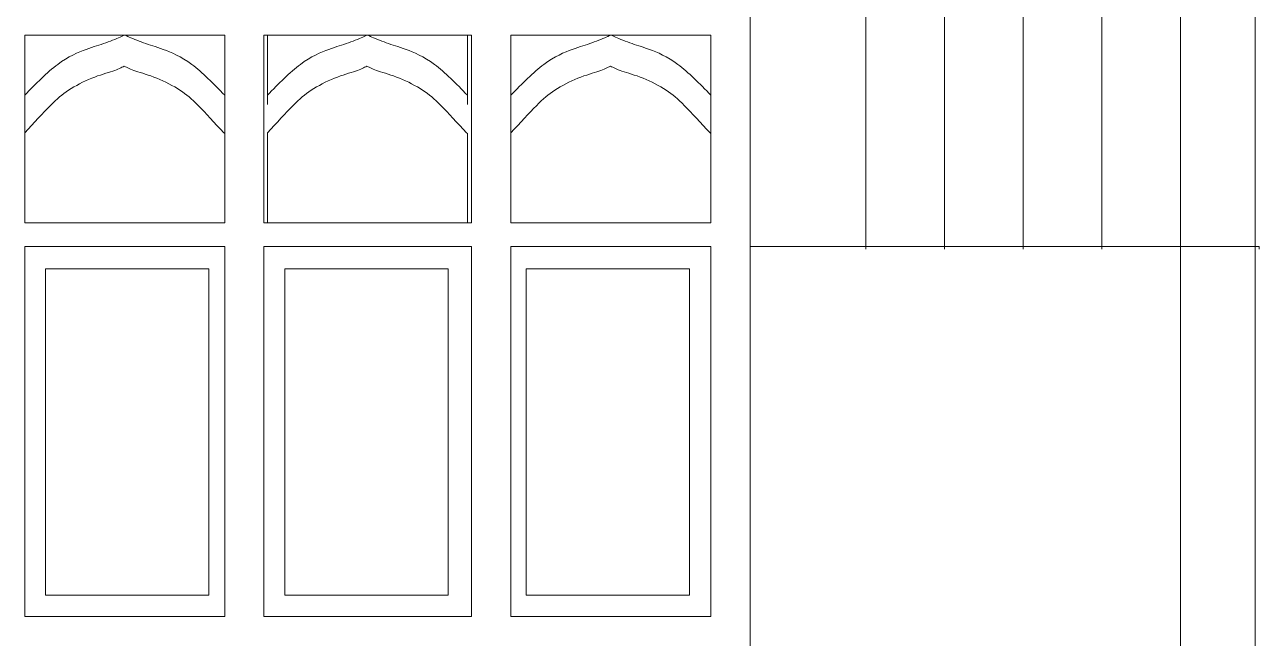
# Model space of a CAD drawing. Header units: centimetres. Extents: x -61 to 61, y -26 to 26.
# Drawn here: x 13.02 to 18.92, y -16.49 to -13.55 of the extents above; entities that cross this region are included whole.
import ezdxf

# ---------------------------------------------------------------- set-up
doc = ezdxf.new("R2010")
doc.units = ezdxf.units.CM
doc.header["$MEASUREMENT"] = 0
doc.layers.add('layer 1', color=7, linetype='Continuous')

msp = doc.modelspace()

# ---------------------------------------------------------------- linework, layer by layer
at = {"layer": 'layer 1', "color": 177, "lineweight": 9}
for points in [[(18.9043, -11.72227), (18.9043, -11.72227), (18.9043, -23.33989), (18.9043, -23.33989)], [(17.41979, -12.51367), (17.41979, -12.51367), (17.41979, -14.62462), (17.41979, -14.62462)], [(18.17216, -12.51367), (18.17216, -12.51367), (18.17216, -14.62462), (18.17216, -14.62462)], [(17.04362, -12.52564), (17.04362, -12.52564), (17.04362, -14.62462), (17.04362, -14.62462)], [(17.796, -12.52564), (17.796, -12.52564), (17.796, -14.62462), (17.796, -14.62462)], [(18.54835, -12.52564), (18.54835, -12.52564), (18.54835, -14.62462), (18.54835, -14.62462)], [(16.48954, -12.74893), (16.48954, -12.74893), (16.48954, -17.3428), (16.48954, -17.3428)], [(13.0203, -13.60054), (13.0203, -13.60054), (13.0203, -14.49901), (13.0203, -14.49901)], [(13.0203, -13.60054), (13.0203, -13.60054), (13.97679, -13.60054), (13.97679, -13.60054)], [(13.97679, -13.60054), (13.97679, -13.60054), (13.97679, -14.49901), (13.97679, -14.49901)], [(14.1645, -13.60054), (14.1645, -13.60054), (14.1645, -14.49901), (14.1645, -14.49901)], [(14.1645, -13.60054), (14.1645, -13.60054), (15.15763, -13.60054), (15.15763, -13.60054)], [(15.15763, -13.60054), (15.15763, -13.60054), (15.15763, -14.49901), (15.15763, -14.49901)], [(15.34534, -13.60054), (15.34534, -13.60054), (15.34534, -14.49901), (15.34534, -14.49901)], [(15.34534, -13.60054), (15.34534, -13.60054), (16.30183, -13.60054), (16.30183, -13.60054)], [(16.30183, -13.60054), (16.30183, -13.60054), (16.30183, -14.49901), (16.30183, -14.49901)], [(13.0203, -14.49901), (13.0203, -14.49901), (13.97679, -14.49901), (13.97679, -14.49901)], [(14.1645, -14.49901), (14.1645, -14.49901), (15.15763, -14.49901), (15.15763, -14.49901)], [(15.34534, -14.49901), (15.34534, -14.49901), (16.30183, -14.49901), (16.30183, -14.49901)], [(13.0203, -14.61244), (13.0203, -14.61244), (13.0203, -16.3819), (13.0203, -16.3819)], [(13.0203, -14.61244), (13.0203, -14.61244), (13.97679, -14.61244), (13.97679, -14.61244)], [(13.97679, -14.61244), (13.97679, -14.61244), (13.97679, -16.3819), (13.97679, -16.3819)], [(14.1645, -14.61244), (14.1645, -14.61244), (14.1645, -16.3819), (14.1645, -16.3819)], [(14.1645, -14.61244), (14.1645, -14.61244), (15.15763, -14.61244), (15.15763, -14.61244)], [(15.15763, -14.61244), (15.15763, -14.61244), (15.15763, -16.3819), (15.15763, -16.3819)], [(15.34534, -14.61244), (15.34534, -14.61244), (15.34534, -16.3819), (15.34534, -16.3819)], [(15.34534, -14.61244), (15.34534, -14.61244), (16.30183, -14.61244), (16.30183, -14.61244)], [(16.30183, -14.61244), (16.30183, -14.61244), (16.30183, -16.3819), (16.30183, -16.3819)], [(16.48954, -14.61244), (16.48954, -14.61244), (18.92455, -14.61244), (18.92455, -14.61244)], [(18.54835, -14.61934), (18.54835, -14.61934), (18.54835, -23.33989), (18.54835, -23.33989)], [(18.92455, -14.61244), (18.92455, -14.61244), (18.92455, -14.62462), (18.92455, -14.62462)], [(13.0203, -16.3819), (13.0203, -16.3819), (13.97679, -16.3819), (13.97679, -16.3819)], [(14.1645, -16.3819), (14.1645, -16.3819), (15.15763, -16.3819), (15.15763, -16.3819)], [(15.34534, -16.3819), (15.34534, -16.3819), (16.30183, -16.3819), (16.30183, -16.3819)]]:
    msp.add_open_spline(points, degree=3, dxfattribs=at)
at = {"layer": 'layer 1', "color": 242, "lineweight": 9}
for points, knots in [([(13.0203, -13.93234), (13.0203, -13.93234), (13.0203, -13.60054), (13.0203, -13.60054), (13.0203, -13.60054), (13.0203, -13.60054), (13.49854, -13.60054), (13.49854, -13.60054)], [0, 0, 0, 0, 0.3333333, 0.3333333, 0.3333333, 0.3333333, 1, 1, 1, 1]), ([(13.0203, -13.88834), (13.07387, -13.83335), (13.12745, -13.77835), (13.17806, -13.74077), (13.17806, -13.74077), (13.22868, -13.70319), (13.27634, -13.68303), (13.31392, -13.66928), (13.31392, -13.66928), (13.3515, -13.65553), (13.379, -13.6482), (13.40809, -13.63781), (13.40809, -13.63781), (13.43718, -13.62742), (13.46786, -13.61398), (13.4832, -13.60726), (13.4832, -13.60726), (13.49854, -13.60054), (13.49854, -13.60054), (13.49854, -13.60054)], [0, 0, 0, 0, 0.1666667, 0.1666667, 0.1666667, 0.1666667, 0.3333333, 0.3333333, 0.3333333, 0.3333333, 0.5, 0.5, 0.5, 0.5, 0.6666667, 0.6666667, 0.6666667, 0.6666667, 1, 1, 1, 1]), ([(13.97679, -13.93234), (13.97679, -13.93234), (13.97679, -13.60054), (13.97679, -13.60054), (13.97679, -13.60054), (13.97679, -13.60054), (13.49854, -13.60054), (13.49854, -13.60054)], [0, 0, 0, 0, 0.3333333, 0.3333333, 0.3333333, 0.3333333, 1, 1, 1, 1]), ([(13.97679, -13.88834), (13.92322, -13.83335), (13.86964, -13.77835), (13.81903, -13.74077), (13.81903, -13.74077), (13.76841, -13.70319), (13.72075, -13.68303), (13.68317, -13.66928), (13.68317, -13.66928), (13.64559, -13.65553), (13.61809, -13.6482), (13.589, -13.63781), (13.589, -13.63781), (13.55991, -13.62742), (13.52923, -13.61398), (13.51389, -13.60726), (13.51389, -13.60726), (13.49854, -13.60054), (13.49854, -13.60054), (13.49854, -13.60054)], [0, 0, 0, 0, 0.1666667, 0.1666667, 0.1666667, 0.1666667, 0.3333333, 0.3333333, 0.3333333, 0.3333333, 0.5, 0.5, 0.5, 0.5, 0.6666667, 0.6666667, 0.6666667, 0.6666667, 1, 1, 1, 1]), ([(14.181, -13.93234), (14.181, -13.93234), (14.181, -13.60054), (14.181, -13.60054), (14.181, -13.60054), (14.181, -13.60054), (14.65925, -13.60054), (14.65925, -13.60054)], [0, 0, 0, 0, 0.3333333, 0.3333333, 0.3333333, 0.3333333, 1, 1, 1, 1]), ([(14.181, -13.88834), (14.23457, -13.83335), (14.28815, -13.77835), (14.33876, -13.74077), (14.33876, -13.74077), (14.38938, -13.70319), (14.43704, -13.68303), (14.47462, -13.66928), (14.47462, -13.66928), (14.5122, -13.65553), (14.5397, -13.6482), (14.56879, -13.63781), (14.56879, -13.63781), (14.59788, -13.62742), (14.62856, -13.61398), (14.6439, -13.60726), (14.6439, -13.60726), (14.65925, -13.60054), (14.65925, -13.60054), (14.65925, -13.60054)], [0, 0, 0, 0, 0.1666667, 0.1666667, 0.1666667, 0.1666667, 0.3333333, 0.3333333, 0.3333333, 0.3333333, 0.5, 0.5, 0.5, 0.5, 0.6666667, 0.6666667, 0.6666667, 0.6666667, 1, 1, 1, 1]), ([(15.13749, -13.93234), (15.13749, -13.93234), (15.13749, -13.60054), (15.13749, -13.60054), (15.13749, -13.60054), (15.13749, -13.60054), (14.65925, -13.60054), (14.65925, -13.60054)], [0, 0, 0, 0, 0.3333333, 0.3333333, 0.3333333, 0.3333333, 1, 1, 1, 1]), ([(15.13749, -13.88834), (15.08392, -13.83335), (15.03034, -13.77835), (14.97973, -13.74077), (14.97973, -13.74077), (14.92911, -13.70319), (14.88145, -13.68303), (14.84387, -13.66928), (14.84387, -13.66928), (14.80629, -13.65553), (14.77879, -13.6482), (14.7497, -13.63781), (14.7497, -13.63781), (14.72061, -13.62742), (14.68993, -13.61398), (14.67459, -13.60726), (14.67459, -13.60726), (14.65925, -13.60054), (14.65925, -13.60054), (14.65925, -13.60054)], [0, 0, 0, 0, 0.1666667, 0.1666667, 0.1666667, 0.1666667, 0.3333333, 0.3333333, 0.3333333, 0.3333333, 0.5, 0.5, 0.5, 0.5, 0.6666667, 0.6666667, 0.6666667, 0.6666667, 1, 1, 1, 1]), ([(15.34534, -13.93234), (15.34534, -13.93234), (15.34534, -13.60054), (15.34534, -13.60054), (15.34534, -13.60054), (15.34534, -13.60054), (15.82358, -13.60054), (15.82358, -13.60054)], [0, 0, 0, 0, 0.3333333, 0.3333333, 0.3333333, 0.3333333, 1, 1, 1, 1]), ([(15.34534, -13.88834), (15.39891, -13.83335), (15.45249, -13.77835), (15.5031, -13.74077), (15.5031, -13.74077), (15.55372, -13.70319), (15.60138, -13.68303), (15.63896, -13.66928), (15.63896, -13.66928), (15.67654, -13.65553), (15.70404, -13.6482), (15.73313, -13.63781), (15.73313, -13.63781), (15.76222, -13.62742), (15.7929, -13.61398), (15.80824, -13.60726), (15.80824, -13.60726), (15.82358, -13.60054), (15.82358, -13.60054), (15.82358, -13.60054)], [0, 0, 0, 0, 0.1666667, 0.1666667, 0.1666667, 0.1666667, 0.3333333, 0.3333333, 0.3333333, 0.3333333, 0.5, 0.5, 0.5, 0.5, 0.6666667, 0.6666667, 0.6666667, 0.6666667, 1, 1, 1, 1]), ([(16.30183, -13.93234), (16.30183, -13.93234), (16.30183, -13.60054), (16.30183, -13.60054), (16.30183, -13.60054), (16.30183, -13.60054), (15.82358, -13.60054), (15.82358, -13.60054)], [0, 0, 0, 0, 0.3333333, 0.3333333, 0.3333333, 0.3333333, 1, 1, 1, 1]), ([(16.30183, -13.88834), (16.24826, -13.83335), (16.19468, -13.77835), (16.14407, -13.74077), (16.14407, -13.74077), (16.09345, -13.70319), (16.04579, -13.68303), (16.00821, -13.66928), (16.00821, -13.66928), (15.97063, -13.65553), (15.94313, -13.6482), (15.91404, -13.63781), (15.91404, -13.63781), (15.88495, -13.62742), (15.85427, -13.61398), (15.83893, -13.60726), (15.83893, -13.60726), (15.82358, -13.60054), (15.82358, -13.60054), (15.82358, -13.60054)], [0, 0, 0, 0, 0.1666667, 0.1666667, 0.1666667, 0.1666667, 0.3333333, 0.3333333, 0.3333333, 0.3333333, 0.5, 0.5, 0.5, 0.5, 0.6666667, 0.6666667, 0.6666667, 0.6666667, 1, 1, 1, 1]), ([(13.0203, -14.06841), (13.06448, -14.02075), (13.10865, -13.97309), (13.14219, -13.93917), (13.14219, -13.93917), (13.17574, -13.90526), (13.19865, -13.8851), (13.23027, -13.86447), (13.23027, -13.86447), (13.26189, -13.84385), (13.30223, -13.82277), (13.34072, -13.80719), (13.34072, -13.80719), (13.37921, -13.79161), (13.41588, -13.78152), (13.44154, -13.77281), (13.44154, -13.77281), (13.4672, -13.76411), (13.48187, -13.75677), (13.49654, -13.74944)], [0, 0, 0, 0, 0.1666667, 0.1666667, 0.1666667, 0.1666667, 0.3333333, 0.3333333, 0.3333333, 0.3333333, 0.5, 0.5, 0.5, 0.5, 0.6666667, 0.6666667, 0.6666667, 0.6666667, 1, 1, 1, 1]), ([(13.97277, -14.06841), (13.9286, -14.02075), (13.88443, -13.97309), (13.85089, -13.93917), (13.85089, -13.93917), (13.81734, -13.90526), (13.79443, -13.8851), (13.76281, -13.86447), (13.76281, -13.86447), (13.73119, -13.84385), (13.69085, -13.82277), (13.65236, -13.80719), (13.65236, -13.80719), (13.61386, -13.79161), (13.5772, -13.78152), (13.55154, -13.77281), (13.55154, -13.77281), (13.52587, -13.76411), (13.5112, -13.75677), (13.49654, -13.74944)], [0, 0, 0, 0, 0.1666667, 0.1666667, 0.1666667, 0.1666667, 0.3333333, 0.3333333, 0.3333333, 0.3333333, 0.5, 0.5, 0.5, 0.5, 0.6666667, 0.6666667, 0.6666667, 0.6666667, 1, 1, 1, 1]), ([(14.181, -14.06841), (14.22518, -14.02075), (14.26935, -13.97309), (14.30289, -13.93917), (14.30289, -13.93917), (14.33644, -13.90526), (14.35935, -13.8851), (14.39097, -13.86447), (14.39097, -13.86447), (14.42259, -13.84385), (14.46293, -13.82277), (14.50142, -13.80719), (14.50142, -13.80719), (14.53992, -13.79161), (14.57658, -13.78152), (14.60224, -13.77281), (14.60224, -13.77281), (14.62791, -13.76411), (14.64258, -13.75677), (14.65724, -13.74944)], [0, 0, 0, 0, 0.1666667, 0.1666667, 0.1666667, 0.1666667, 0.3333333, 0.3333333, 0.3333333, 0.3333333, 0.5, 0.5, 0.5, 0.5, 0.6666667, 0.6666667, 0.6666667, 0.6666667, 1, 1, 1, 1]), ([(15.13348, -14.06841), (15.0893, -14.02075), (15.04513, -13.97309), (15.01159, -13.93917), (15.01159, -13.93917), (14.97804, -13.90526), (14.95513, -13.8851), (14.92351, -13.86447), (14.92351, -13.86447), (14.89189, -13.84385), (14.85155, -13.82277), (14.81306, -13.80719), (14.81306, -13.80719), (14.77456, -13.79161), (14.7379, -13.78152), (14.71224, -13.77281), (14.71224, -13.77281), (14.68657, -13.76411), (14.6719, -13.75677), (14.65724, -13.74944)], [0, 0, 0, 0, 0.1666667, 0.1666667, 0.1666667, 0.1666667, 0.3333333, 0.3333333, 0.3333333, 0.3333333, 0.5, 0.5, 0.5, 0.5, 0.6666667, 0.6666667, 0.6666667, 0.6666667, 1, 1, 1, 1]), ([(15.34534, -14.06841), (15.38952, -14.02075), (15.43369, -13.97309), (15.46723, -13.93917), (15.46723, -13.93917), (15.50078, -13.90526), (15.52369, -13.8851), (15.55531, -13.86447), (15.55531, -13.86447), (15.58693, -13.84385), (15.62727, -13.82277), (15.66576, -13.80719), (15.66576, -13.80719), (15.70426, -13.79161), (15.74092, -13.78152), (15.76658, -13.77281), (15.76658, -13.77281), (15.79225, -13.76411), (15.80691, -13.75677), (15.82158, -13.74944)], [0, 0, 0, 0, 0.1666667, 0.1666667, 0.1666667, 0.1666667, 0.3333333, 0.3333333, 0.3333333, 0.3333333, 0.5, 0.5, 0.5, 0.5, 0.6666667, 0.6666667, 0.6666667, 0.6666667, 1, 1, 1, 1]), ([(16.29782, -14.06841), (16.25364, -14.02075), (16.20947, -13.97309), (16.17593, -13.93917), (16.17593, -13.93917), (16.14238, -13.90526), (16.11947, -13.8851), (16.08785, -13.86447), (16.08785, -13.86447), (16.05623, -13.84385), (16.01589, -13.82277), (15.9774, -13.80719), (15.9774, -13.80719), (15.9389, -13.79161), (15.90224, -13.78152), (15.87658, -13.77281), (15.87658, -13.77281), (15.85091, -13.76411), (15.83624, -13.75677), (15.82158, -13.74944)], [0, 0, 0, 0, 0.1666667, 0.1666667, 0.1666667, 0.1666667, 0.3333333, 0.3333333, 0.3333333, 0.3333333, 0.5, 0.5, 0.5, 0.5, 0.6666667, 0.6666667, 0.6666667, 0.6666667, 1, 1, 1, 1]), ([(13.0203, -14.06841), (13.0203, -14.06841), (13.0203, -14.49901), (13.0203, -14.49901), (13.0203, -14.49901), (13.0203, -14.49901), (13.97679, -14.49901), (13.97679, -14.49901), (13.97679, -14.49901), (13.97679, -14.49901), (13.97679, -14.07165), (13.97679, -14.07165), (13.97679, -14.07165), (13.97679, -14.07165), (13.97277, -14.06841), (13.97277, -14.06841)], [0, 0, 0, 0, 0.2, 0.2, 0.2, 0.2, 0.4, 0.4, 0.4, 0.4, 0.6, 0.6, 0.6, 0.6, 1, 1, 1, 1]), ([(14.181, -14.06841), (14.181, -14.06841), (14.181, -14.49901), (14.181, -14.49901), (14.181, -14.49901), (14.181, -14.49901), (15.13749, -14.49901), (15.13749, -14.49901), (15.13749, -14.49901), (15.13749, -14.49901), (15.13749, -14.07165), (15.13749, -14.07165), (15.13749, -14.07165), (15.13749, -14.07165), (15.13348, -14.06841), (15.13348, -14.06841)], [0, 0, 0, 0, 0.2, 0.2, 0.2, 0.2, 0.4, 0.4, 0.4, 0.4, 0.6, 0.6, 0.6, 0.6, 1, 1, 1, 1]), ([(15.34534, -14.06841), (15.34534, -14.06841), (15.34534, -14.49901), (15.34534, -14.49901), (15.34534, -14.49901), (15.34534, -14.49901), (16.30183, -14.49901), (16.30183, -14.49901), (16.30183, -14.49901), (16.30183, -14.49901), (16.30183, -14.07165), (16.30183, -14.07165), (16.30183, -14.07165), (16.30183, -14.07165), (16.29782, -14.06841), (16.29782, -14.06841)], [0, 0, 0, 0, 0.2, 0.2, 0.2, 0.2, 0.4, 0.4, 0.4, 0.4, 0.6, 0.6, 0.6, 0.6, 1, 1, 1, 1]), ([(13.12021, -14.7188), (13.12021, -14.7188), (13.90113, -14.7188), (13.90113, -14.7188), (13.90113, -14.7188), (13.90113, -14.7188), (13.90113, -16.28065), (13.90113, -16.28065), (13.90113, -16.28065), (13.90113, -16.28065), (13.12021, -16.28065), (13.12021, -16.28065), (13.12021, -16.28065), (13.12021, -16.28065), (13.12021, -14.7188), (13.12021, -14.7188)], [0, 0, 0, 0, 0.2, 0.2, 0.2, 0.2, 0.4, 0.4, 0.4, 0.4, 0.6, 0.6, 0.6, 0.6, 1, 1, 1, 1]), ([(14.2641, -14.7188), (14.2641, -14.7188), (15.04503, -14.7188), (15.04503, -14.7188), (15.04503, -14.7188), (15.04503, -14.7188), (15.04503, -16.28065), (15.04503, -16.28065), (15.04503, -16.28065), (15.04503, -16.28065), (14.2641, -16.28065), (14.2641, -16.28065), (14.2641, -16.28065), (14.2641, -16.28065), (14.2641, -14.7188), (14.2641, -14.7188)], [0, 0, 0, 0, 0.2, 0.2, 0.2, 0.2, 0.4, 0.4, 0.4, 0.4, 0.6, 0.6, 0.6, 0.6, 1, 1, 1, 1]), ([(15.419, -14.7188), (15.419, -14.7188), (16.19992, -14.7188), (16.19992, -14.7188), (16.19992, -14.7188), (16.19992, -14.7188), (16.19992, -16.28065), (16.19992, -16.28065), (16.19992, -16.28065), (16.19992, -16.28065), (15.419, -16.28065), (15.419, -16.28065), (15.419, -16.28065), (15.419, -16.28065), (15.419, -14.7188), (15.419, -14.7188)], [0, 0, 0, 0, 0.2, 0.2, 0.2, 0.2, 0.4, 0.4, 0.4, 0.4, 0.6, 0.6, 0.6, 0.6, 1, 1, 1, 1])]:
    msp.add_open_spline(points, degree=3, knots=knots, dxfattribs=at)

doc.saveas('drawing.dxf')
